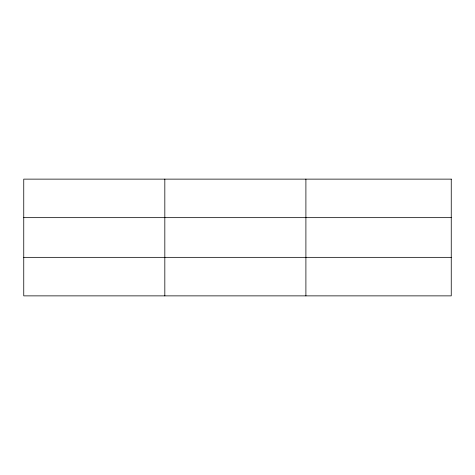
<?xml version="1.0" encoding="UTF-8"?>
<svg xmlns="http://www.w3.org/2000/svg" width="475" height="475" viewBox="0 0 475 475"><rect width="100%" height="100%" fill="white"/><g stroke="black" fill="none" stroke-linecap="round" stroke-linejoin="round"><path stroke-width="0.71" d="M164.825 295.872L164.825 179.128M305.9 295.872L305.9 179.128M23.75 217.657L451.25 217.657M23.75 257.343L451.25 257.343M451.25 179.128L451.25 295.872L23.75 295.872L23.75 179.128L451.25 179.128"/></g></svg>
